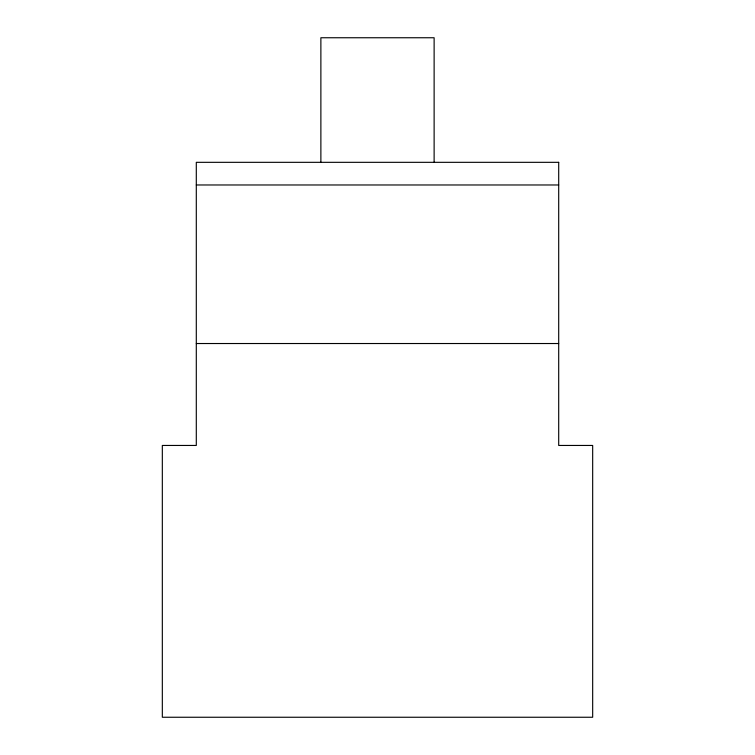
<?xml version="1.0" encoding="UTF-8"?>
<svg xmlns="http://www.w3.org/2000/svg" width="755" height="755" viewBox="0 0 755 755"><rect width="100%" height="100%" fill="white"/><g stroke="black" fill="none" stroke-linecap="round" stroke-linejoin="round"><path stroke-width="1.13" d="M196.3 184.975L558.7 184.975M196.3 343.525L558.7 343.525M434.125 162.325L434.125 37.75L320.875 37.75L320.875 162.325M558.7 162.325L196.3 162.325L196.3 445.45L162.325 445.45L162.325 717.25L592.675 717.25L592.675 445.45L558.7 445.45L558.7 162.325"/></g></svg>
